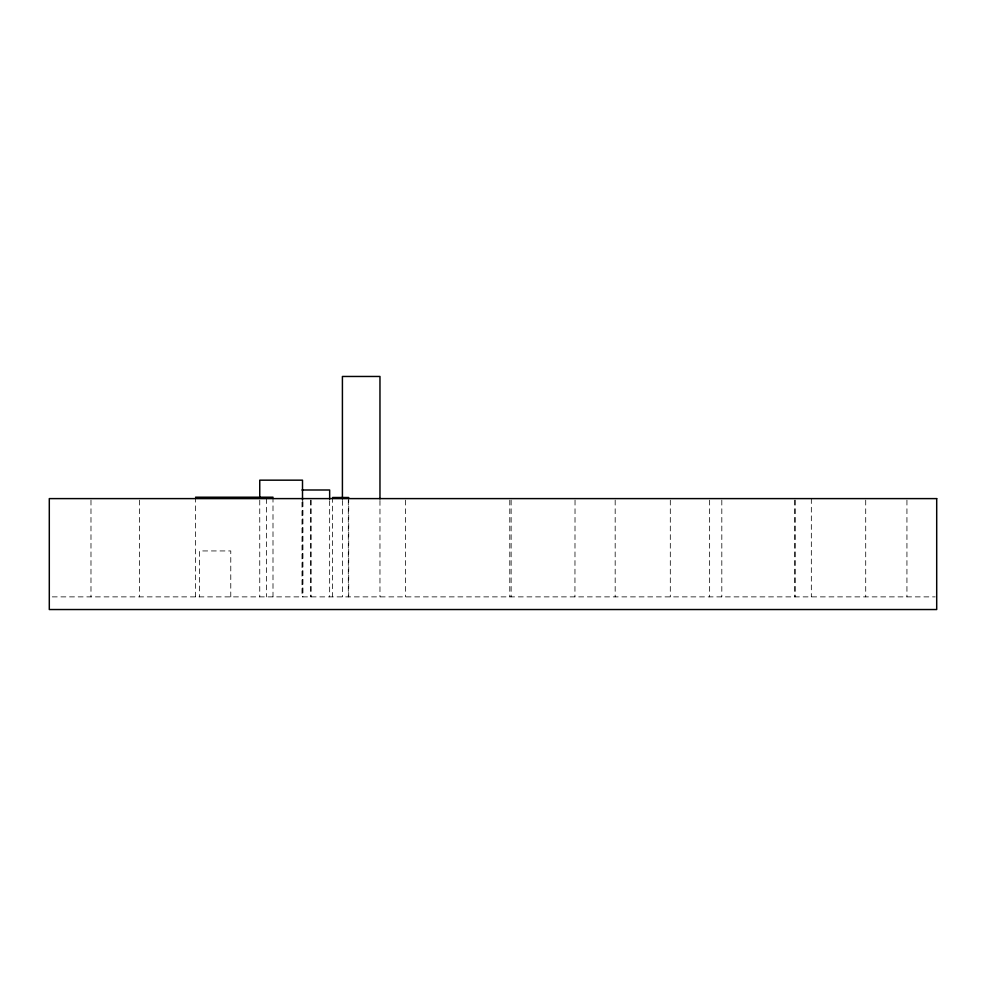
<?xml version="1.0" encoding="UTF-8"?>
<svg xmlns="http://www.w3.org/2000/svg" width="986" height="986" viewBox="0 0 986 986"><rect width="100%" height="100%" fill="white"/><g stroke="black" fill="none" stroke-linecap="round" stroke-linejoin="round"><path stroke-width="0.74" stroke-dasharray="4.93 3.7" d="M52.283 596.875L935.172 596.875M906.935 500.136L906.935 596.875M865.708 500.136L865.708 596.875M811.33 498.608L811.33 596.875M795.209 500.136L795.209 596.875M794.716 500.136L794.716 596.875M721.814 500.136L721.814 596.875M709.637 500.136L709.637 596.875M670.307 500.136L670.307 596.875M615.178 500.136L615.178 596.875M575.035 500.136L574.937 596.875M511.13 500.136L511.13 596.875M509.787 500.136L509.787 596.875M405.566 500.136L405.566 596.875M379.967 500.444L379.967 596.875M348.711 497.499L348.711 596.875M348.305 500.136L348.305 596.875M342.413 500.444L342.413 596.875M332.529 497.499L332.529 596.875M329.657 500.678L329.657 596.875M311.034 500.136L311.034 596.875M310.775 500.136L310.775 596.875M302.949 501.677L302.949 596.875M302.505 501.664L302.505 596.875M301.999 502.207L301.999 596.875M272.999 497.215L272.999 596.875M266.59 498.608L266.59 596.875M259.749 500.136L259.749 596.875M230.773 596.875L230.773 550.94L199.579 550.94L199.579 596.875M195.561 497.215L195.561 596.875M139.519 500.136L139.519 596.875M90.983 500.136L90.983 596.875"/><path stroke-width="1.48" d="M301.999 489.993L329.657 489.993L329.657 499.15M195.561 497.215L272.999 497.215M332.529 497.499L348.711 497.499M379.967 498.916L379.967 376.467L342.413 376.467L342.413 498.916M302.505 500.136L302.505 480.17L259.749 480.17L259.749 497.067M936.7 498.608L49.3 498.608L49.3 609.533L936.7 609.533L936.7 498.608"/></g></svg>
